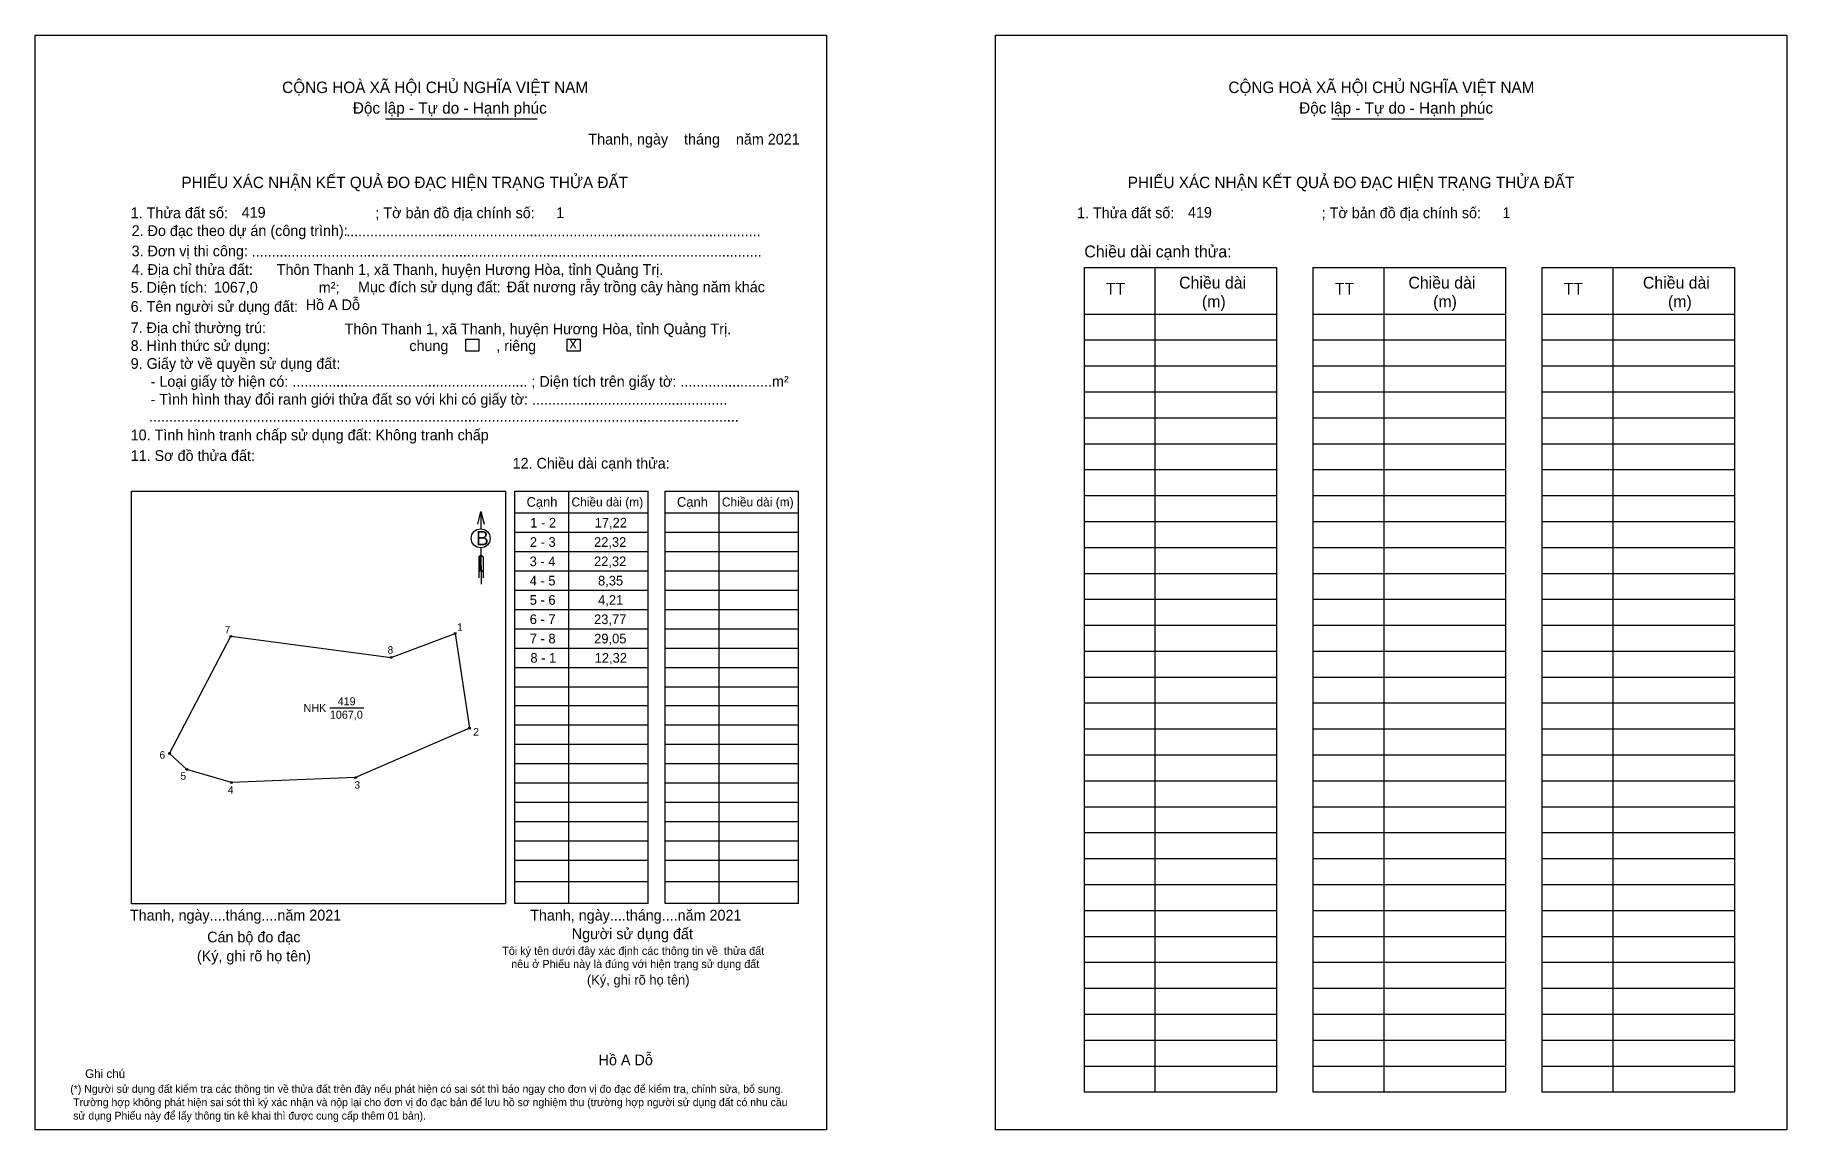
# Model space of a CAD drawing. Extents: x 543801 to 544116, y 1822148 to 1822345.
import ezdxf

# ---------------------------------------------------------------- set-up
doc = ezdxf.new("R2010")
doc.units = 0
for name, color, linetype in [('CanhThua', 7, 'Continuous'), ('kqddKhungInTrang1', 7, 'Continuous'), ('kqddKhungInTrang2', 7, 'Continuous'), ('kqddNoiDung', 7, 'Continuous'), ('kqddTemplate', 7, 'Continuous'), ('MocDinhThua', 7, 'Continuous'), ('NhanDiaChinhThua', 7, 'Continuous'), ('SoHieuDinhThua', 7, 'Continuous')]:
    doc.layers.add(name, color=color, linetype=linetype)

msp = doc.modelspace()

# ---------------------------------------------------------------- linework, layer by layer
at = {"layer": 'CanhThua'}
for p, q in [((543825.01, 1822215.67), (543836.01, 1822236.74)), ((543836.01, 1822236.74), (543864.82, 1822232.95)), ((543864.82, 1822232.95), (543876.36, 1822237.26)), ((543876.36, 1822237.26), (543878.89, 1822220.23)), ((543878.89, 1822220.23), (543858.42, 1822211.34)), ((543828.11, 1822212.82), (543825.01, 1822215.67)), ((543836.12, 1822210.45), (543828.11, 1822212.82)), ((543858.42, 1822211.34), (543836.12, 1822210.45))]:
    msp.add_line(p, q, dxfattribs=at)
at = {"layer": 'kqddKhungInTrang1'}
msp.add_lwpolyline([(543800.82, 1822344.8), (543943.09, 1822344.8), (543943.09, 1822148.02), (543800.82, 1822148.02)], close=True, dxfattribs=at)
at = {"layer": 'kqddKhungInTrang2'}
msp.add_lwpolyline([(543973.44, 1822344.8), (544115.72, 1822344.8), (544115.72, 1822148.02), (543973.44, 1822148.02)], close=True, dxfattribs=at)
at = {"layer": 'kqddTemplate'}
for p, q in [((543863.84, 1822329.74), (543891.09, 1822329.74)), ((544033.93, 1822329.74), (544061.17, 1822329.74)), ((543989.37, 1822303), (544023.96, 1822303)), ((543989.37, 1822303), (543989.37, 1822154.85)), ((544002.1, 1822303), (544002.1, 1822154.85)), ((544023.96, 1822303), (544023.96, 1822154.85)), ((544030.52, 1822303), (544030.52, 1822154.85)), ((544030.52, 1822303), (544065.11, 1822303)), ((544043.25, 1822303), (544043.25, 1822154.85)), ((544065.11, 1822303), (544065.11, 1822154.85)), ((544071.67, 1822303), (544071.67, 1822154.85)), ((544071.67, 1822303), (544106.26, 1822303)), ((544084.4, 1822303), (544084.4, 1822154.85)), ((544106.26, 1822303), (544106.26, 1822154.85)), ((543989.37, 1822294.66), (544023.96, 1822294.66)), ((544030.52, 1822294.66), (544065.11, 1822294.66)), ((544071.67, 1822294.66), (544106.26, 1822294.66)), ((543989.37, 1822290), (544023.96, 1822290)), ((544030.52, 1822290), (544065.11, 1822290)), ((544071.67, 1822290), (544106.26, 1822290)), ((543989.37, 1822285.34), (544023.96, 1822285.34)), ((544030.52, 1822285.34), (544065.11, 1822285.34)), ((544071.67, 1822285.34), (544106.26, 1822285.34)), ((543989.37, 1822280.68), (544023.96, 1822280.68)), ((544030.52, 1822280.68), (544065.11, 1822280.68)), ((544071.67, 1822280.68), (544106.26, 1822280.68)), ((543989.37, 1822276.02), (544023.96, 1822276.02)), ((544030.52, 1822276.02), (544065.11, 1822276.02)), ((544071.67, 1822276.02), (544106.26, 1822276.02)), ((543989.37, 1822271.36), (544023.96, 1822271.36)), ((544030.52, 1822271.36), (544065.11, 1822271.36)), ((544071.67, 1822271.36), (544106.26, 1822271.36)), ((543989.37, 1822266.7), (544023.96, 1822266.7)), ((544030.52, 1822266.7), (544065.11, 1822266.7)), ((544071.67, 1822266.7), (544106.26, 1822266.7)), ((543887.06, 1822262.8), (543911.03, 1822262.8)), ((543887.06, 1822188.75), (543887.06, 1822262.8)), ((543896.7, 1822262.8), (543896.7, 1822188.75)), ((543911.03, 1822188.75), (543911.03, 1822262.8)), ((543914.1, 1822262.8), (543938.07, 1822262.8)), ((543914.1, 1822188.75), (543914.1, 1822262.8)), ((543923.74, 1822262.8), (543923.74, 1822188.75)), ((543938.07, 1822188.75), (543938.07, 1822262.8)), ((543989.37, 1822262.04), (544023.96, 1822262.04)), ((544030.52, 1822262.04), (544065.11, 1822262.04)), ((544071.67, 1822262.04), (544106.26, 1822262.04)), ((543880.96, 1822259.16), (543880.96, 1822256.05)), ((543887.06, 1822258.92), (543911.03, 1822258.92)), ((543914.1, 1822258.92), (543938.07, 1822258.92)), ((543887.06, 1822255.45), (543911.03, 1822255.45)), ((543914.1, 1822255.45), (543938.07, 1822255.45)), ((543989.37, 1822257.38), (544023.96, 1822257.38)), ((544030.52, 1822257.38), (544065.11, 1822257.38)), ((544071.67, 1822257.38), (544106.26, 1822257.38)), ((543880.97, 1822252.64), (543880.98, 1822246.1)), ((543887.06, 1822251.98), (543911.03, 1822251.98)), ((543914.1, 1822251.98), (543938.07, 1822251.98)), ((543989.37, 1822252.72), (544023.96, 1822252.72)), ((544030.52, 1822252.72), (544065.11, 1822252.72)), ((544071.67, 1822252.72), (544106.26, 1822252.72)), ((543880.97, 1822251.38), (543880.57, 1822251)), ((543880.97, 1822251.21), (543880.57, 1822250.82)), ((543880.97, 1822251.03), (543880.57, 1822250.65)), ((543880.57, 1822251), (543880.57, 1822247.25)), ((543880.97, 1822250.85), (543880.57, 1822250.47)), ((543880.97, 1822250.67), (543880.57, 1822250.29)), ((543880.97, 1822250.5), (543880.57, 1822250.11)), ((543880.97, 1822250.32), (543880.57, 1822249.94)), ((543880.97, 1822250.14), (543880.57, 1822249.76)), ((543880.97, 1822249.96), (543880.57, 1822249.58)), ((543880.97, 1822249.79), (543880.57, 1822249.4)), ((543880.97, 1822249.61), (543880.57, 1822249.23)), ((543880.97, 1822249.43), (543880.57, 1822249.05)), ((543880.97, 1822249.26), (543880.57, 1822248.87)), ((543880.97, 1822249.08), (543880.57, 1822248.69)), ((543880.97, 1822248.9), (543880.57, 1822248.52)), ((543880.97, 1822251.38), (543881.38, 1822251)), ((543881.38, 1822251), (543881.38, 1822247.25)), ((543880.97, 1822248.72), (543880.57, 1822248.34)), ((543880.97, 1822248.72), (543881.38, 1822248.34)), ((543887.06, 1822248.51), (543911.03, 1822248.51)), ((543914.1, 1822248.51), (543938.07, 1822248.51)), ((543989.37, 1822248.06), (544023.96, 1822248.06)), ((544030.52, 1822248.06), (544065.11, 1822248.06)), ((544071.67, 1822248.06), (544106.26, 1822248.06)), ((543887.06, 1822245.04), (543911.03, 1822245.04)), ((543914.1, 1822245.04), (543938.07, 1822245.04)), ((543989.37, 1822243.4), (544023.96, 1822243.4)), ((544030.52, 1822243.4), (544065.11, 1822243.4)), ((544071.67, 1822243.4), (544106.26, 1822243.4)), ((543887.06, 1822241.57), (543911.03, 1822241.57)), ((543914.1, 1822241.57), (543938.07, 1822241.57)), ((543887.06, 1822238.1), (543911.03, 1822238.1)), ((543914.1, 1822238.1), (543938.07, 1822238.1)), ((543989.37, 1822238.74), (544023.96, 1822238.74)), ((544030.52, 1822238.74), (544065.11, 1822238.74)), ((544071.67, 1822238.74), (544106.26, 1822238.74)), ((543887.06, 1822234.63), (543911.03, 1822234.63)), ((543914.1, 1822234.63), (543938.07, 1822234.63)), ((543989.37, 1822234.08), (544023.96, 1822234.08)), ((544030.52, 1822234.08), (544065.11, 1822234.08)), ((544071.67, 1822234.08), (544106.26, 1822234.08)), ((543887.06, 1822231.16), (543911.03, 1822231.16)), ((543914.1, 1822231.16), (543938.07, 1822231.16)), ((543887.06, 1822227.69), (543911.03, 1822227.69)), ((543914.1, 1822227.69), (543938.07, 1822227.69)), ((543989.37, 1822229.42), (544023.96, 1822229.42)), ((544030.52, 1822229.42), (544065.11, 1822229.42)), ((544071.67, 1822229.42), (544106.26, 1822229.42)), ((543911.03, 1822224.22), (543887.06, 1822224.22)), ((543938.07, 1822224.22), (543914.1, 1822224.22)), ((543989.37, 1822224.76), (544023.96, 1822224.76)), ((544030.52, 1822224.76), (544065.11, 1822224.76)), ((544071.67, 1822224.76), (544106.26, 1822224.76)), ((543911.03, 1822220.75), (543887.06, 1822220.75)), ((543938.07, 1822220.75), (543914.1, 1822220.75)), ((543911.03, 1822217.28), (543887.06, 1822217.28)), ((543938.07, 1822217.28), (543914.1, 1822217.28)), ((543989.37, 1822220.1), (544023.96, 1822220.1)), ((544030.52, 1822220.1), (544065.11, 1822220.1)), ((544071.67, 1822220.1), (544106.26, 1822220.1)), ((543989.37, 1822215.44), (544023.96, 1822215.44)), ((544030.52, 1822215.44), (544065.11, 1822215.44)), ((544071.67, 1822215.44), (544106.26, 1822215.44)), ((543911.03, 1822213.81), (543887.06, 1822213.81)), ((543938.07, 1822213.81), (543914.1, 1822213.81)), ((543911.03, 1822210.34), (543887.06, 1822210.34)), ((543938.07, 1822210.34), (543914.1, 1822210.34)), ((543989.37, 1822210.78), (544023.96, 1822210.78)), ((544030.52, 1822210.78), (544065.11, 1822210.78)), ((544071.67, 1822210.78), (544106.26, 1822210.78)), ((543911.03, 1822206.87), (543887.06, 1822206.87)), ((543938.07, 1822206.87), (543914.1, 1822206.87)), ((543989.37, 1822206.12), (544023.96, 1822206.12)), ((544030.52, 1822206.12), (544065.11, 1822206.12)), ((544071.67, 1822206.12), (544106.26, 1822206.12)), ((543911.03, 1822203.4), (543887.06, 1822203.4)), ((543938.07, 1822203.4), (543914.1, 1822203.4)), ((543911.03, 1822199.93), (543887.06, 1822199.93)), ((543938.07, 1822199.93), (543914.1, 1822199.93)), ((543989.37, 1822201.46), (544023.96, 1822201.46)), ((544030.52, 1822201.46), (544065.11, 1822201.46)), ((544071.67, 1822201.46), (544106.26, 1822201.46)), ((543911.03, 1822196.46), (543887.06, 1822196.46)), ((543938.07, 1822196.46), (543914.1, 1822196.46)), ((543989.37, 1822196.8), (544023.96, 1822196.8)), ((544030.52, 1822196.8), (544065.11, 1822196.8)), ((544071.67, 1822196.8), (544106.26, 1822196.8)), ((543911.03, 1822192.6), (543887.06, 1822192.6)), ((543938.07, 1822192.6), (543914.1, 1822192.6)), ((543989.37, 1822192.14), (544023.96, 1822192.14)), ((544030.52, 1822192.14), (544065.11, 1822192.14)), ((544071.67, 1822192.14), (544106.26, 1822192.14)), ((543911.03, 1822188.75), (543887.06, 1822188.75)), ((543938.07, 1822188.75), (543914.1, 1822188.75)), ((543989.37, 1822187.48), (544023.96, 1822187.48)), ((544030.52, 1822187.48), (544065.11, 1822187.48)), ((544071.67, 1822187.48), (544106.26, 1822187.48)), ((543989.37, 1822182.82), (544023.96, 1822182.82)), ((544030.52, 1822182.82), (544065.11, 1822182.82)), ((544071.67, 1822182.82), (544106.26, 1822182.82)), ((543989.37, 1822178.16), (544023.96, 1822178.16)), ((544030.52, 1822178.16), (544065.11, 1822178.16)), ((544071.67, 1822178.16), (544106.26, 1822178.16)), ((543989.37, 1822173.5), (544023.96, 1822173.5)), ((544030.52, 1822173.5), (544065.11, 1822173.5)), ((544071.67, 1822173.49), (544106.26, 1822173.49)), ((543989.37, 1822168.84), (544023.96, 1822168.84)), ((544030.52, 1822168.84), (544065.11, 1822168.84)), ((544071.67, 1822168.83), (544106.26, 1822168.83)), ((543989.37, 1822164.18), (544023.96, 1822164.18)), ((544030.52, 1822164.17), (544065.11, 1822164.17)), ((544071.67, 1822164.17), (544106.26, 1822164.17)), ((543989.37, 1822159.51), (544023.96, 1822159.51)), ((544030.52, 1822159.51), (544065.11, 1822159.51)), ((544071.67, 1822159.51), (544106.26, 1822159.51)), ((543989.37, 1822154.85), (544023.96, 1822154.85)), ((544030.52, 1822154.85), (544065.11, 1822154.85)), ((544071.67, 1822154.85), (544106.26, 1822154.85))]:
    msp.add_line(p, q, dxfattribs=at)
for points in [[(543878.26, 1822290.15), (543880.57, 1822290.15), (543880.57, 1822287.99), (543878.26, 1822287.99)], [(543896.47, 1822290.15), (543898.78, 1822290.15), (543898.78, 1822287.99), (543896.47, 1822287.99)], [(543818.13, 1822262.8), (543885.36, 1822262.8), (543885.36, 1822188.68), (543818.13, 1822188.68)]]:
    msp.add_lwpolyline(points, close=True, dxfattribs=at)
msp.add_lwpolyline([(543880.4, 1822256.91), (543880.96, 1822259.16), (543881.52, 1822256.91)], dxfattribs=at)
msp.add_circle((543880.92, 1822254.35), 1.71, dxfattribs=at)
at = {"layer": 'MocDinhThua'}
for centre in [(543836.01, 1822236.74), (543876.36, 1822237.26), (543864.82, 1822232.95), (543878.89, 1822220.23), (543825.01, 1822215.67), (543828.11, 1822212.82), (543858.42, 1822211.34), (543836.12, 1822210.45)]:
    msp.add_circle(centre, 0.162, dxfattribs=at)
at = {"layer": 'NhanDiaChinhThua'}
msp.add_line((543853.82, 1822223.86), (543859.89, 1822223.86), dxfattribs=at)

# ---------------------------------------------------------------- texts
at = {"layer": 'kqddNoiDung'}
for s, height, p in [('Thanh, ngày    tháng    năm 2021  ', 1.9279, (543900.28, 1822325.13)), ('419', 1.928, (543837.96, 1822311.97)), ('1', 1.93, (543894.5, 1822311.91)), ('419', 1.928, (544008.05, 1822311.97)), ('1', 1.93, (544064.59, 1822311.91)), ('........................................................................................................', 1.92794, (543856.75, 1822308.65)), ('................................................................................................................................', 1.92794, (543839.75, 1822304.99)), ('1067,0', 1.928, (543832.97, 1822298.51)), ('Đất nương rẫy trồng cây hàng năm khác', 1.9279, (543885.6, 1822298.58)), ('Hồ A Dỗ', 1.928, (543849.48, 1822295.37)), ('Thôn Thanh 1, xã Thanh, huyện Hương Hòa, tỉnh Quảng Trị.', 1.9279, (543856.46, 1822291.03)), ('x', 1.93, (543896.89, 1822288.5)), ('1 - 2', 1.735, (543889.83, 1822256.29)), ('17,22', 1.735, (543901.41, 1822256.29)), ('2 - 3', 1.735, (543889.76, 1822252.82)), ('22,32', 1.735, (543901.29, 1822252.82)), ('3 - 4', 1.735, (543889.72, 1822249.35)), ('22,32', 1.735, (543901.29, 1822249.35)), ('4 - 5', 1.735, (543889.73, 1822245.88)), ('8,35', 1.735, (543902.01, 1822245.88)), ('5 - 6', 1.735, (543889.74, 1822242.41)), ('4,21', 1.735, (543902.03, 1822242.41)), ('6 - 7', 1.735, (543889.74, 1822238.94)), ('23,77', 1.735, (543901.3, 1822238.94)), ('7 - 8', 1.735, (543889.75, 1822235.47)), ('29,05', 1.735, (543901.32, 1822235.47)), ('8 - 1', 1.735, (543889.86, 1822232)), ('12,32', 1.735, (543901.41, 1822232)), ('Thanh, ngày....tháng....năm 2021', 1.9279, (543817.87, 1822185.66)), ('Thanh, ngày....tháng....năm 2021', 1.9279, (543889.81, 1822185.66)), ('Hồ A Dỗ', 1.928, (543902.12, 1822159.65))]:
    msp.add_text(s, height=height, dxfattribs=at).set_placement(p)
at = {"layer": 'kqddTemplate'}
for s, height, p in [('CỘNG HOÀ XÃ HỘI CHỦ NGHĨA VIỆT NAM', 2.0565, (543845.23, 1822334.38)), ('CỘNG HOÀ XÃ HỘI CHỦ NGHĨA VIỆT NAM', 2.0565, (544015.32, 1822334.38)), ('Độc lập - Tự do - Hạnh phúc', 2.0565, (543857.95, 1822330.67)), ('Độc lập - Tự do - Hạnh phúc', 2.0565, (544028.04, 1822330.67)), ('PHIẾU XÁC NHẬN KẾT QUẢ ĐO ĐẠC HIỆN TRẠNG THỬA ĐẤT', 2.0565, (543827.14, 1822317.29)), ('PHIẾU XÁC NHẬN KẾT QUẢ ĐO ĐẠC HIỆN TRẠNG THỬA ĐẤT', 2.0565, (543997.23, 1822317.29)), ('1. Thửa đất số:                                     ; Tờ bản đồ địa chính số:', 1.9279, (543818.01, 1822311.89)), ('1. Thửa đất số:                                     ; Tờ bản đồ địa chính số:', 1.9279, (543988.1, 1822311.89)), ('2. Đo đạc theo dự án (công trình): ', 1.9279, (543818.18, 1822308.68)), ('3. Đơn vị thi công: ', 1.9279, (543818.18, 1822305.03)), ('Chiều dài cạnh thửa:', 2.1304, (543989.43, 1822304.84)), ('4. Địa chỉ thửa đất:      Thôn Thanh 1, xã Thanh, huyện Hương Hòa, tỉnh Quảng Trị.', 1.9279, (543818.18, 1822301.7)), ('5. Diện tích:                            m²; ', 1.9279, (543818.01, 1822298.48)), ('Mục đích sử dụng đất:', 1.9279, (543858.87, 1822298.56)), ('TT', 2.13, (543993.3, 1822298.14)), ('Chiều dài', 2.13, (544006.47, 1822299.24)), ('TT', 2.13, (544034.45, 1822298.14)), ('Chiều dài', 2.13, (544047.68, 1822299.24)), ('TT', 2.13, (544075.6, 1822298.14)), ('Chiều dài', 2.13, (544089.83, 1822299.24)), ('6. Tên người sử dụng đất:', 1.9279, (543818.01, 1822295.06)), ('(m)', 2.13, (544010.56, 1822295.85)), ('(m)', 2.13, (544052.12, 1822295.85)), ('(m)', 2.13, (544094.34, 1822295.85)), ('7. Địa chỉ thường trú:', 1.9279, (543818.01, 1822291.23)), ('8. Hình thức sử dụng:', 1.9279, (543818.01, 1822288.02)), ('chung            , riêng', 1.9279, (543868.1, 1822288)), ('9. Giấy tờ về quyền sử dụng đất:', 1.9279, (543818.01, 1822284.81)), ('     - Loại giấy tờ hiện có: ........................................................... ; Diện tích trên giấy tờ: .......................m²', 1.92794, (543818.01, 1822281.59)), ('     - Tình hình thay đổi ranh giới thửa đất so với khi có giấy tờ: .................................................', 1.92794, (543818.01, 1822278.38)), ('10. Tình hình tranh chấp sử dụng đất: Không tranh chấp', 1.9279, (543818.01, 1822271.96)), ('....................................................................................................................................................', 1.92794, (543821.31, 1822275.33)), ('11. Sơ đồ thửa đất:', 1.9279, (543818.01, 1822268.26)), ('12. Chiều dài cạnh thửa:', 1.9279, (543886.66, 1822266.88)), ('Cạnh', 1.735, (543889.17, 1822260.02)), ('Chiều dài (m)', 1.6066, (543897.24, 1822260.08)), ('Cạnh', 1.735, (543916.21, 1822260.02)), ('Chiều dài (m)', 1.6066, (543924.28, 1822260.08)), ('B', 2.57, (543880.08, 1822253.1)), ('Cán bộ đo đạc', 1.9279, (543831.76, 1822181.74)), ('Người sử dụng đất', 1.9279, (543897.3, 1822182.32)), ('(Ký, ghi rõ họ tên)', 1.9279, (543829.92, 1822178.33)), ('Tôi ký tên dưới đây xác định các thông tin về  thửa đất ', 1.4575, (543884.78, 1822179.49)), ('nêu ở Phiếu này là đúng với hiện trạng sử dụng đất', 1.4575, (543886.4, 1822177.12)), ('(Ký, ghi rõ họ tên)', 1.7351, (543900.02, 1822174.14)), ('Ghi chú', 1.562, (543809.82, 1822157.36)), ('(*) Người sử dụng đất kiểm tra các thông tin về thửa đất trên đây nếu phát hiện có sai sót thì báo ngay cho đơn vị đo đạc để kiểm tra, chỉnh sửa, bổ sung.', 1.40547, (543807.16, 1822154.7)), (' Trường hợp không phát hiện sai sót thì ký xác nhận và nộp lại cho đơn vị đo đạc bản để lưu hồ sơ nghiệm thu (trường hợp người sử dụng đất có nhu cầu', 1.40547, (543807.16, 1822152.3)), (' sử dụng Phiếu này để lấy thông tin kê khai thì được cung cấp thêm 01 bản).', 1.4055, (543807.16, 1822149.89))]:
    msp.add_text(s, height=height, dxfattribs=at).set_placement(p)
at = {"layer": 'NhanDiaChinhThua'}
for s, p in [('NHK', (543849.08, 1822223.14)), ('419', (543855.22, 1822224.34)), ('1067,0', (543853.82, 1822221.93))]:
    msp.add_text(s, height=1.444, dxfattribs=at).set_placement(p)
at = {"layer": 'SoHieuDinhThua'}
for s, p in [('7', (543834.91, 1822237.26)), ('1', (543876.7, 1822237.75)), ('8', (543864.19, 1822233.62)), ('2', (543879.59, 1822218.9)), ('6', (543823.2, 1822214.76)), ('5', (543826.97, 1822210.97)), ('4', (543835.48, 1822208.44)), ('3', (543858.24, 1822209.35))]:
    msp.add_text(s, height=1.35, dxfattribs=at).set_placement(p)

doc.saveas('drawing.dxf')
